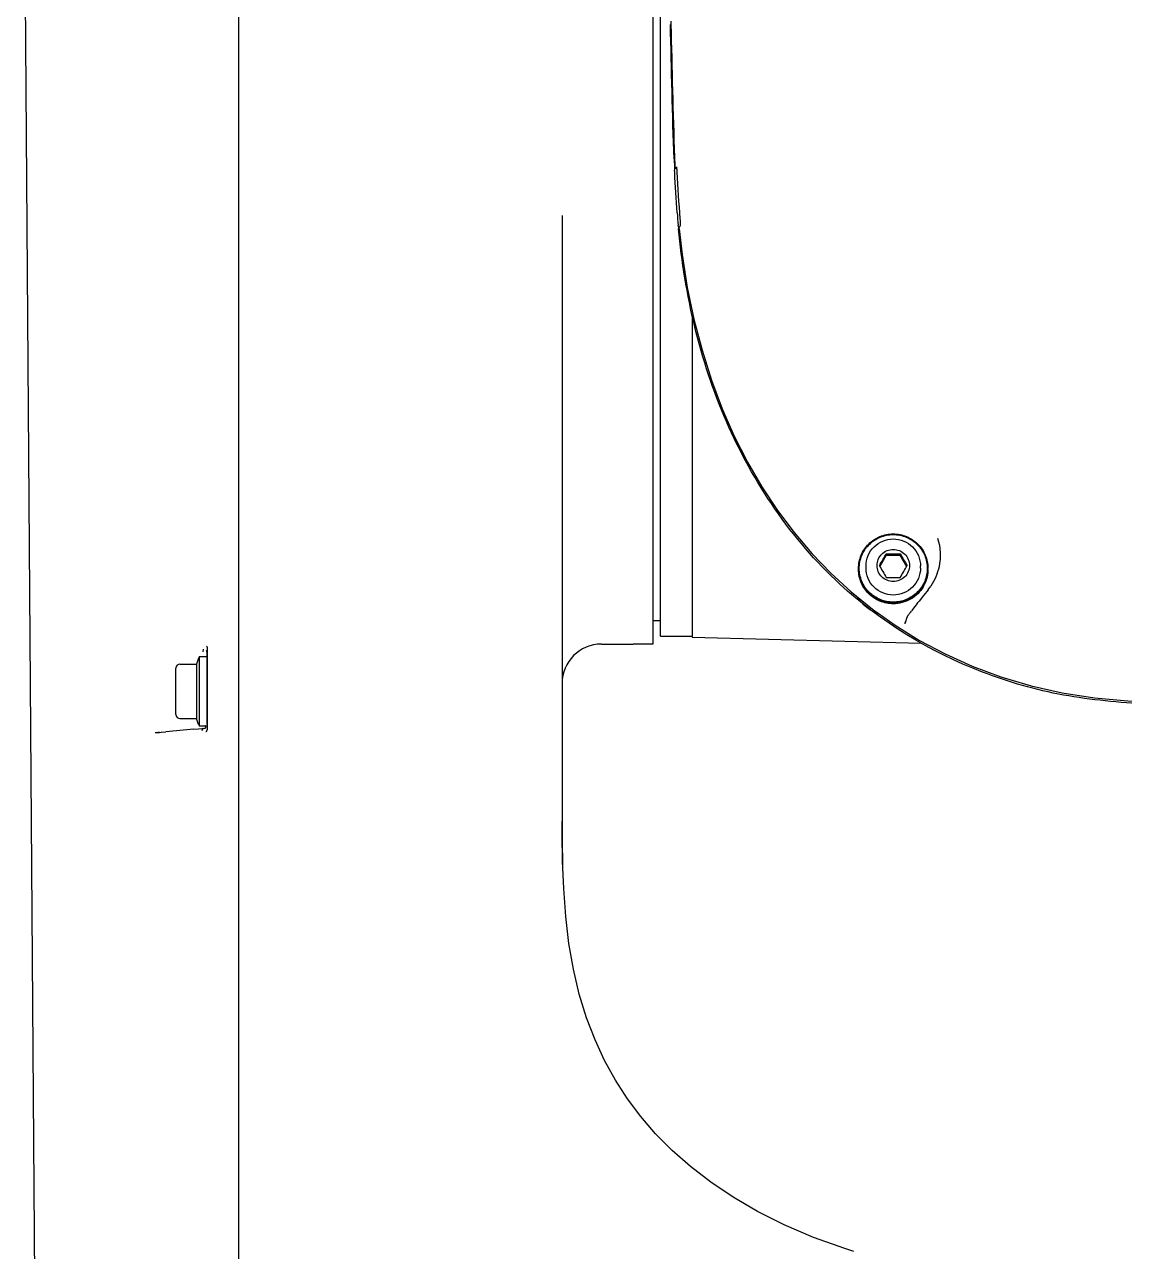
# Model space of a CAD drawing. Header units: millimetres. Extents: x 5828 to 6704, y 123 to 421.
# Drawn here: x 6341.02 to 6347.99, y 265.1 to 272.88 of the extents above; entities that cross this region are included whole.
import ezdxf

# ---------------------------------------------------------------- set-up
doc = ezdxf.new("R2010")
doc.units = ezdxf.units.MM
doc.layers.add('外形图', color=7, linetype='Continuous')

msp = doc.modelspace()

# ---------------------------------------------------------------- linework, layer by layer
at = {"layer": '外形图', "linetype": 'Continuous'}
for p, q in [((6342.3788, 277.8526), (6342.3788, 258.3619)), ((6345.0038, 277.8526), (6345.0038, 268.9527)), ((6345.0538, 269.0027), (6345.0538, 277.8026)), ((6345.0538, 269.0027), (6345.0538, 277.8026)), ((6341.0213, 273.7145), (6341.1104, 261.4665)), ((6345.1186, 272.9026), (6345.1192, 272.876)), ((6345.1192, 272.876), (6345.1203, 272.8292)), ((6345.1446, 271.9882), (6345.1448, 271.9835)), ((6345.1433, 271.9433), (6345.1426, 271.9581)), ((6345.156, 271.9633), (6345.1566, 271.9567)), ((6345.1566, 271.9567), (6345.1573, 271.9444)), ((6344.4288, 271.6693), (6344.4288, 267.8301)), ((6345.1655, 271.6052), (6345.1652, 271.6087)), ((6345.1659, 271.6014), (6345.1655, 271.6052)), ((6345.1777, 271.6063), (6345.175, 271.6023)), ((6345.2538, 271.0383), (6345.2538, 268.9955)), ((6346.0123, 269.527), (6346.1327, 269.4017)), ((6346.4847, 269.5166), (6346.4433, 269.4454)), ((6346.4847, 269.5257), (6346.4847, 269.5166)), ((6346.4847, 269.5166), (6346.5728, 269.5166)), ((6346.5728, 269.5257), (6346.5728, 269.5166)), ((6346.6142, 269.4454), (6346.5728, 269.5166)), ((6346.3563, 269.4347), (6346.3563, 269.4477)), ((6346.7013, 269.4347), (6346.7013, 269.4477)), ((6346.7127, 269.2501), (6346.7007, 269.235)), ((6346.6659, 269.1911), (6346.6436, 269.1629)), ((6345.0038, 269.1027), (6345.0538, 269.1027)), ((6345.0038, 269.1027), (6345.0538, 269.1027)), ((6346.6156, 269.1219), (6346.6038, 269.0878)), ((6346.6428, 269.1621), (6346.6363, 269.1536)), ((6344.6788, 268.9527), (6344.8788, 268.9527)), ((6345.0038, 268.9527), (6344.8788, 268.9527)), ((6345.0538, 269.0027), (6345.2538, 269.0027)), ((6345.0538, 269.0027), (6345.2538, 269.0027)), ((6345.2538, 268.9954), (6346.7059, 268.9574)), ((6342.1252, 268.8628), (6342.1115, 268.8252)), ((6342.1288, 268.8727), (6342.1288, 268.4327)), ((6342.1288, 268.8727), (6342.1788, 268.8727)), ((6342.1547, 268.9029), (6342.1554, 268.9195)), ((6342.1788, 268.9265), (6342.1788, 268.4149)), ((6342.1788, 268.4449), (6342.1788, 268.8965)), ((6341.9813, 268.5052), (6341.9813, 268.8002)), ((6342.0063, 268.8252), (6342.1115, 268.8252)), ((6342.1115, 268.8252), (6342.1115, 268.4802)), ((6342.0063, 268.4802), (6342.1115, 268.4802)), ((6342.1252, 268.4425), (6342.1115, 268.4802)), ((6341.8503, 268.3916), (6341.867, 268.3918)), ((6341.8776, 268.3921), (6341.867, 268.3918)), ((6341.889, 268.3932), (6341.9176, 268.396)), ((6342.094, 268.4125), (6342.1242, 268.4152)), ((6342.1242, 268.4152), (6342.1449, 268.417)), ((6342.1757, 268.4327), (6342.1288, 268.4327)), ((6342.1449, 268.417), (6342.152, 268.4176)), ((6342.152, 268.4176), (6342.1547, 268.4179)), ((6344.4288, 267.8301), (6344.4289, 267.7098)), ((6344.4288, 267.8135), (6344.4288, 267.8301)), ((6344.4288, 267.7985), (6344.4288, 267.8067)), ((6344.4291, 267.7577), (6344.4288, 267.7979)), ((6344.4293, 267.7257), (6344.4291, 267.7577)), ((6344.4297, 267.6945), (6344.4293, 267.7257)), ((6344.4309, 267.6274), (6344.4297, 267.6945)), ((6344.4315, 267.6021), (6344.4309, 267.6274)), ((6344.4322, 267.5763), (6344.4315, 267.6021)), ((6344.4321, 267.5802), (6344.4319, 267.5843)), ((6344.4322, 267.5765), (6344.4321, 267.5802)), ((6344.4394, 267.4034), (6344.4322, 267.5765))]:
    msp.add_line(p, q, dxfattribs=at)
for points in [[(6345.1538, 271.9784), (6345.1538, 271.9785), (6345.1537, 271.9786), (6345.1539, 271.9781), (6345.1541, 271.9769), (6345.1544, 271.9753), (6345.1548, 271.9732), (6345.1551, 271.9707), (6345.1555, 271.9677), (6345.1559, 271.9644), (6345.156, 271.9633)], [(6345.171, 271.5861), (6345.1899, 271.4218), (6345.2229, 271.2141), (6345.2652, 271.0117), (6345.3164, 270.8156), (6345.3762, 270.6263), (6345.4444, 270.4442), (6345.5209, 270.2701), (6345.6048, 270.1049), (6345.6958, 269.9485), (6345.7945, 269.7997), (6345.9, 269.6591), (6346.0123, 269.527)], [(6345.1764, 271.6496), (6345.1767, 271.6461), (6345.177, 271.642), (6345.1773, 271.6379), (6345.1775, 271.634), (6345.1777, 271.6302), (6345.1778, 271.6265), (6345.1779, 271.6231), (6345.178, 271.6198), (6345.178, 271.6168), (6345.178, 271.614), (6345.1779, 271.6115), (6345.1779, 271.6093), (6345.1777, 271.6074), (6345.1777, 271.6062)], [(6346.1327, 269.4017), (6346.261, 269.284), (6346.3966, 269.1743), (6346.5414, 269.0715)], [(6346.623, 269.1355), (6346.6216, 269.1333), (6346.6203, 269.1313), (6346.6191, 269.1293), (6346.618, 269.1274), (6346.617, 269.1253), (6346.616, 269.1231), (6346.6156, 269.1219)], [(6346.6363, 269.1536), (6346.6335, 269.15), (6346.6309, 269.1466), (6346.6286, 269.1435), (6346.6265, 269.1406), (6346.6247, 269.138), (6346.623, 269.1355)], [(6346.5414, 269.0715), (6346.6954, 268.9762), (6346.8579, 268.8896), (6347.03, 268.812), (6347.2118, 268.7443), (6347.4021, 268.6878), (6347.6002, 268.6438), (6347.8051, 268.6127), (6348.0153, 268.5918), (6348.2297, 268.5767), (6348.4481, 268.5649), (6348.6705, 268.5543), (6348.8964, 268.5446), (6349.126, 268.5358), (6349.3591, 268.5283), (6349.5956, 268.5222), (6349.8352, 268.5179), (6350.078, 268.5155), (6350.2788, 268.5148)], [(6342.1756, 268.9384), (6342.1763, 268.9371), (6342.1773, 268.935), (6342.1781, 268.9324), (6342.1786, 268.9296), (6342.1788, 268.9265)], [(6342.1788, 268.4149), (6342.1786, 268.412), (6342.1782, 268.4093), (6342.1775, 268.4067), (6342.1766, 268.4044), (6342.1755, 268.4022), (6342.1743, 268.4002), (6342.1731, 268.3985), (6342.1718, 268.3969), (6342.1704, 268.3955)], [(6346.2788, 265.1014), (6346.221, 265.1196), (6346.0223, 265.1905), (6345.8377, 265.2693), (6345.6682, 265.3544), (6345.5133, 265.445), (6345.3712, 265.5407), (6345.2427, 265.6398), (6345.1272, 265.7417), (6345.022, 265.848), (6344.9278, 265.9573), (6344.8442, 266.0691), (6344.7677, 266.1875), (6344.6988, 266.3124), (6344.6382, 266.4426), (6344.5845, 266.5822), (6344.5382, 266.7324), (6344.5008, 266.8904), (6344.4726, 267.0548), (6344.4525, 267.2255), (6344.4394, 267.4034)]]:
    msp.add_lwpolyline(points, dxfattribs=at)
for centre, radius, start, end in [((6357.552, 272.505), 12.4215, 182.1993, 182.52351), ((6351.1472, 272.148), 6.0062, 184.39902, 185.15093), ((6350.6681, 272.1054), 5.5253, 185.23356, 185.39671), ((6345.2007, 271.5835), 0.0306, 143.88056, 149.93541), ((6343.9207, 270.9668), 2.9413, 328.956, 330.66131), ((6346.5304, 271.1171), 1.5921, 268.35842, 269.94292), ((6346.5272, 271.1171), 1.5921, 270.05708, 271.64158), ((6349.2023, 271.0049), 3.017, 209.36009, 211.0226), ((6349.0048, 270.8911), 2.9413, 209.33869, 211.044), ((6343.9873, 270.9292), 3.017, 328.9774, 330.63991), ((6346.5316, 269.4326), 0.2172, 329.79951, 359.97924), ((6346.5304, 270.9658), 1.5921, 268.35842, 269.94292), ((6346.5272, 270.9658), 1.5921, 270.05708, 271.64158), ((6346.5312, 269.4329), 0.2177, 328.13841, 329.80826), ((6346.5311, 269.4267), 0.2177, 329.52126, 333.15444), ((6346.4734, 269.5154), 0.3524, 321.6832, 326.36464), ((6344.6788, 268.7027), 0.25, 90, 180), ((6342.1393, 268.8577), 0.015, 134.44366, 160), ((6342.1517, 268.8958), 0.027, 28.88769, 36.33554), ((6342.0063, 268.8002), 0.025, 90, 180), ((6342.0063, 268.5052), 0.025, 180, 270), ((6341.8541, 268.7501), 0.3585, 272.06757, 275.20061), ((6341.8532, 268.7606), 0.3691, 275.18734, 275.57387), ((6344.4278, 242.4604), 26.0568, 95.13863, 95.52819), ((6342.1393, 268.4477), 0.015, 200, 225.55634), ((6342.1297, 268.4183), 0.0429, 21.25735, 23.61233), ((6356.2009, 267.8298), 11.7721, 179.99853, 180.13642), ((6353.4354, 267.8196), 9.0065, 180.11317, 181.15743), ((6355.3226, 267.8253), 10.8938, 180.14096, 180.80012), ((6354.3139, 267.8127), 9.885, 180.80839, 180.98823), ((6353.609, 267.7998), 9.18, 180.98359, 181.55955), ((6352.737, 267.8091), 8.3081, 181.18272, 181.53683)]:
    msp.add_arc(centre, radius, start, end, dxfattribs=at)
for points in [[(6345.1397, 272.0283), (6345.1288, 272.3124), (6345.1229, 272.5966), (6345.1162, 272.8807)], [(6345.1203, 272.8292), (6345.127, 272.5488), (6345.1329, 272.2684), (6345.1446, 271.9882)], [(6345.1586, 271.6873), (6345.1521, 271.7725), (6345.1472, 271.8579), (6345.1433, 271.9433)], [(6345.1574, 271.9448), (6345.162, 271.8464), (6345.168, 271.7481), (6345.1765, 271.65)], [(6346.8098, 269.6234), (6346.829, 269.5665), (6346.8316, 269.502), (6346.8188, 269.4433)], [(6346.7488, 269.4264), (6346.7488, 269.3928), (6346.7405, 269.3584), (6346.7254, 269.3284)], [(6346.8188, 269.4433), (6346.8094, 269.3997), (6346.7915, 269.3573), (6346.7668, 269.3202)], [(6346.7499, 269.2969), (6346.7375, 269.2813), (6346.7251, 269.2657), (6346.7127, 269.2501)], [(6346.7007, 269.235), (6346.6891, 269.2204), (6346.6775, 269.2057), (6346.6659, 269.1911)]]:
    msp.add_open_spline(points, degree=3, dxfattribs=at)
for points, knots in [([(6345.1455, 271.9787), (6345.1452, 271.9794), (6345.1449, 271.9809), (6345.1447, 271.9824), (6345.1447, 271.9831)], [0, 0, 0, 0, 0.505737, 1, 1, 1, 1]), ([(6345.1472, 271.9746), (6345.1468, 271.9753), (6345.1462, 271.9766), (6345.1457, 271.978), (6345.1455, 271.9787)], [0, 0, 0, 0, 0.50604, 1, 1, 1, 1]), ([(6345.1566, 271.9642), (6345.1546, 271.9656), (6345.1511, 271.9687), (6345.1483, 271.9726), (6345.1472, 271.9746)], [0, 0, 0, 0, 0.506384, 1, 1, 1, 1]), ([(6346.1903, 269.3327), (6345.8822, 269.6173), (6345.3968, 270.3367), (6345.2068, 271.1682), (6345.1673, 271.5857)], [0, 0, 0, 0, 0.500015, 1, 1, 1, 1]), ([(6345.1711, 271.5864), (6345.1709, 271.5885), (6345.1714, 271.5929), (6345.1731, 271.5969), (6345.1743, 271.5989)], [0, 0, 0, 0, 0.482798, 1, 1, 1, 1]), ([(6346.3088, 269.4326), (6346.3088, 269.461), (6346.3203, 269.5185), (6346.3693, 269.591), (6346.4424, 269.6395), (6346.5002, 269.6509), (6346.5288, 269.6509)], [0, 0, 0, 0, 0.249111, 0.498743, 0.749113, 1, 1, 1, 1]), ([(6346.5288, 269.2185), (6346.5007, 269.2185), (6346.4441, 269.2296), (6346.3724, 269.2772), (6346.3243, 269.3484), (6346.3074, 269.4326), (6346.3243, 269.5167), (6346.3724, 269.588), (6346.4441, 269.6355), (6346.5007, 269.6466), (6346.5288, 269.6466)], [0, 0, 0, 0, 0.125443, 0.250629, 0.375445, 0.5, 0.624555, 0.749371, 0.874557, 1, 1, 1, 1]), ([(6346.5288, 269.6509), (6346.5574, 269.6509), (6346.6151, 269.6395), (6346.6883, 269.591), (6346.7373, 269.5185), (6346.7488, 269.461), (6346.7488, 269.4326)], [0, 0, 0, 0, 0.250887, 0.501257, 0.750889, 1, 1, 1, 1]), ([(6346.5288, 269.6466), (6346.5568, 269.6466), (6346.6135, 269.6355), (6346.6852, 269.588), (6346.7332, 269.5167), (6346.7501, 269.4326), (6346.7332, 269.3484), (6346.6852, 269.2772), (6346.6135, 269.2296), (6346.5568, 269.2185), (6346.5288, 269.2185)], [0, 0, 0, 0, 0.125443, 0.250629, 0.375445, 0.5, 0.624555, 0.749371, 0.874557, 1, 1, 1, 1]), ([(6346.3563, 269.4477), (6346.3563, 269.47), (6346.3653, 269.5151), (6346.4037, 269.5721), (6346.4611, 269.6102), (6346.5064, 269.6191), (6346.5288, 269.6191)], [0, 0, 0, 0, 0.249347, 0.499077, 0.749349, 1, 1, 1, 1]), ([(6346.5288, 269.6191), (6346.5512, 269.6191), (6346.5965, 269.6102), (6346.6538, 269.5721), (6346.6923, 269.5151), (6346.7013, 269.47), (6346.7013, 269.4477)], [0, 0, 0, 0, 0.250651, 0.500923, 0.750653, 1, 1, 1, 1]), ([(6346.5288, 269.349), (6346.5154, 269.349), (6346.4885, 269.3543), (6346.4544, 269.3769), (6346.4315, 269.4108), (6346.4235, 269.4508), (6346.4315, 269.4908), (6346.4544, 269.5247), (6346.4885, 269.5473), (6346.5154, 269.5526), (6346.5288, 269.5526)], [0, 0, 0, 0, 0.125446, 0.250629, 0.375445, 0.499999, 0.624552, 0.749367, 0.874551, 1, 1, 1, 1]), ([(6346.5288, 269.5526), (6346.5421, 269.5526), (6346.569, 269.5473), (6346.6031, 269.5247), (6346.626, 269.4908), (6346.634, 269.4508), (6346.626, 269.4108), (6346.6031, 269.3769), (6346.569, 269.3543), (6346.5421, 269.349), (6346.5288, 269.349)], [0, 0, 0, 0, 0.125446, 0.250629, 0.375445, 0.499999, 0.624552, 0.749367, 0.874551, 1, 1, 1, 1]), ([(6346.5288, 269.2142), (6346.5002, 269.2142), (6346.4424, 269.2256), (6346.3693, 269.2741), (6346.3203, 269.3467), (6346.3088, 269.4042), (6346.3088, 269.4326)], [0, 0, 0, 0, 0.250887, 0.501257, 0.750889, 1, 1, 1, 1]), ([(6346.5288, 269.2081), (6346.5002, 269.2081), (6346.4424, 269.2194), (6346.3693, 269.2679), (6346.3203, 269.3405), (6346.3088, 269.398), (6346.3088, 269.4264)], [0, 0, 0, 0, 0.250887, 0.501257, 0.750889, 1, 1, 1, 1]), ([(6346.5288, 269.2635), (6346.5063, 269.2635), (6346.461, 269.2724), (6346.4037, 269.3105), (6346.3653, 269.3674), (6346.3563, 269.4124), (6346.3563, 269.4347)], [0, 0, 0, 0, 0.250887, 0.501257, 0.75089, 1, 1, 1, 1]), ([(6346.7013, 269.4347), (6346.7013, 269.4124), (6346.6923, 269.3674), (6346.6538, 269.3105), (6346.5965, 269.2724), (6346.5512, 269.2635), (6346.5288, 269.2635)], [0, 0, 0, 0, 0.24911, 0.498743, 0.749113, 1, 1, 1, 1]), ([(6350.2788, 268.5027), (6349.922, 268.5027), (6349.3869, 268.5091), (6348.6741, 268.5406), (6348.1403, 268.5673), (6347.6057, 268.6123), (6346.9193, 268.8078), (6346.4504, 269.0924), (6346.1903, 269.3327)], [0, 0, 0, 0, 0.250569, 0.375756, 0.50101, 0.626183, 0.751311, 1, 1, 1, 1]), ([(6346.2969, 269.2549), (6346.2982, 269.2529), (6346.3002, 269.2499), (6346.3029, 269.246), (6346.3047, 269.2436), (6346.3061, 269.2416), (6346.3069, 269.2404), (6346.3076, 269.2395), (6346.3084, 269.2385), (6346.3098, 269.2366), (6346.3114, 269.2345), (6346.313, 269.2325), (6346.3143, 269.2309), (6346.3154, 269.2296), (6346.3169, 269.2277), (6346.3185, 269.2259), (6346.3198, 269.2243), (6346.3206, 269.2234), (6346.3215, 269.2224), (6346.3226, 269.2212), (6346.3243, 269.2192), (6346.3261, 269.2172), (6346.3279, 269.2153), (6346.3305, 269.2126), (6346.3327, 269.2103), (6346.3345, 269.2085)], [0, 0, 0, 0, 0.125, 0.1875, 0.25, 0.28125, 0.3125, 0.328125, 0.34375, 0.375, 0.4375, 0.46875, 0.5, 0.53125, 0.5625, 0.625, 0.65625, 0.671875, 0.6875, 0.71875, 0.75, 0.8125, 0.84375, 0.875, 1, 1, 1, 1]), ([(6346.716, 269.318), (6346.6966, 269.2867), (6346.6406, 269.2333), (6346.5657, 269.2142), (6346.5288, 269.2142)], [0, 0, 0, 0, 0.499205, 1, 1, 1, 1]), ([(6346.7187, 269.3163), (6346.6997, 269.2838), (6346.6433, 269.228), (6346.5665, 269.2081), (6346.5288, 269.2081)], [0, 0, 0, 0, 0.499176, 1, 1, 1, 1]), ([(6346.3345, 269.2085), (6346.3354, 269.2076), (6346.3373, 269.2058), (6346.3397, 269.2035), (6346.3414, 269.2019), (6346.3424, 269.201), (6346.3435, 269.2001), (6346.3448, 269.1989), (6346.347, 269.197), (6346.3496, 269.1946), (6346.353, 269.1919), (6346.3563, 269.1892), (6346.3596, 269.1864), (6346.3631, 269.1839), (6346.3666, 269.1813), (6346.3701, 269.1788), (6346.3737, 269.1764), (6346.3766, 269.1744), (6346.379, 269.1728), (6346.3816, 269.1712), (6346.3848, 269.1692), (6346.3873, 269.1677), (6346.3886, 269.1669)], [0, 0, 0, 0, 0.0625, 0.125, 0.15625, 0.171875, 0.1875, 0.21875, 0.25, 0.3125, 0.375, 0.4375, 0.5, 0.5625, 0.625, 0.6875, 0.75, 0.8125, 0.84375, 0.875, 0.9375, 1, 1, 1, 1]), ([(6346.3886, 269.1669), (6346.3895, 269.1664), (6346.3914, 269.1653), (6346.3938, 269.164), (6346.3954, 269.163), (6346.3963, 269.1625), (6346.3974, 269.1619), (6346.3987, 269.1612), (6346.4009, 269.1601), (6346.4035, 269.1587), (6346.4067, 269.1571), (6346.41, 269.1556), (6346.4132, 269.154), (6346.4165, 269.1526), (6346.4198, 269.1511), (6346.4231, 269.1497), (6346.4265, 269.1484), (6346.4292, 269.1473), (6346.4315, 269.1464), (6346.435, 269.1452), (6346.4379, 269.1441), (6346.4403, 269.1433)], [0, 0, 0, 0, 0.0625, 0.125, 0.15625, 0.171875, 0.1875, 0.21875, 0.25, 0.3125, 0.375, 0.4375, 0.5, 0.5625, 0.625, 0.6875, 0.75, 0.8125, 0.84375, 0.875, 1, 1, 1, 1]), ([(6346.6045, 269.0876), (6346.6047, 269.0884), (6346.6051, 269.0899), (6346.6057, 269.0913), (6346.606, 269.092)], [0, 0, 0, 0, 0.50678, 1, 1, 1, 1]), ([(6346.606, 269.092), (6346.6063, 269.0927), (6346.6071, 269.0941), (6346.608, 269.0954), (6346.6085, 269.0959)], [0, 0, 0, 0, 0.505737, 1, 1, 1, 1]), ([(6346.6038, 269.081), (6346.6038, 269.0821), (6346.6039, 269.0843), (6346.6042, 269.0865), (6346.6045, 269.0876)], [0, 0, 0, 0, 0.50651, 1, 1, 1, 1]), ([(6342.1788, 268.8965), (6342.1788, 268.8986), (6342.1781, 268.903), (6342.1764, 268.907), (6342.1754, 268.9089)], [0, 0, 0, 0, 0.501163, 1, 1, 1, 1]), ([(6342.1547, 268.4179), (6342.1522, 268.418), (6342.1465, 268.4132), (6342.146, 268.4069), (6342.1461, 268.4034)], [0, 0, 0, 0, 0.410554, 1, 1, 1, 1]), ([(6342.1547, 268.4179), (6342.1575, 268.4182), (6342.1628, 268.418), (6342.1689, 268.4201), (6342.1703, 268.4223)], [0, 0, 0, 0, 0.51179, 1, 1, 1, 1]), ([(6342.1703, 268.4223), (6342.1711, 268.4236), (6342.1717, 268.4278), (6342.1705, 268.4316), (6342.1696, 268.4338)], [0, 0, 0, 0, 0.389689, 1, 1, 1, 1]), ([(6344.4288, 267.8067), (6344.4288, 267.8106), (6344.4288, 267.8184), (6344.4288, 267.8262), (6344.4288, 267.8301)], [0, 0, 0, 0, 0.49991, 1, 1, 1, 1])]:
    msp.add_open_spline(points, degree=3, knots=knots, dxfattribs=at)

doc.saveas('drawing.dxf')
